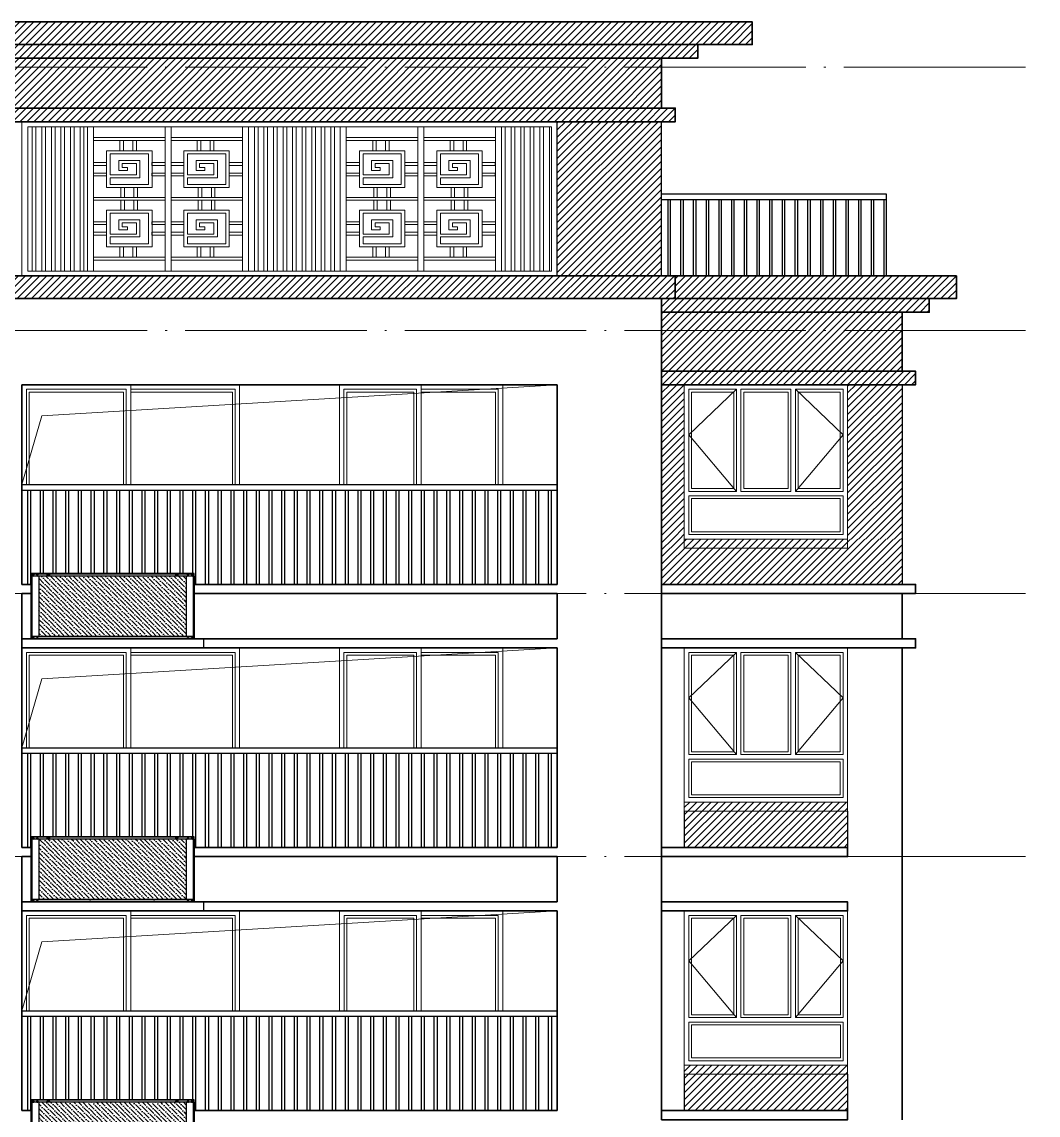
# Model space of a CAD drawing. Extents: x 27938 to 725830, y -209821 to 1628073.
# Drawn here: x 317317 to 328517, y 137999 to 150049 of the extents above; entities that cross this region are included whole.
import ezdxf
from ezdxf.xclip import XClip

# ---------------------------------------------------------------- set-up
doc = ezdxf.new("R2010")
doc.units = 0
doc.header["$LTSCALE"] = 1000
doc.header["$MEASUREMENT"] = 0
doc.header["$XCLIPFRAME"] = 0
doc.linetypes.add('DOTE', pattern=[2.42, 2, -0.2, 0.02, -0.2])
for name, color, linetype in [('3-剖面填充（细）', 250, 'Continuous'), ('Stair-栏杆', 142, 'Continuous'), ('修改标示', 212, 'Continuous')]:
    doc.layers.add(name, color=color, linetype=linetype)
for name, color, linetype, lineweight in [('DOTE', 19, 'DOTE', 9), ('WALL', 9, 'Continuous', 40), ('WINDOW', 144, 'Continuous', 15), ('立面-中轮廓线', 213, 'Continuous', 35), ('立面-普通轮廓', 7, 'Continuous', 18), ('立面-洞口示意', 152, 'Continuous', 13), ('立面-窗开启线', 250, 'Continuous', 13)]:
    doc.layers.add(name, color=color, linetype=linetype, lineweight=lineweight)
pattern_1 = [(45, (-143700.004, 99772.64), (-39.2886205, 39.2886205), [])]

# ---------------------------------------------------------------- blocks, each defined once
blk = doc.blocks.new('A$C4A972246')
at = {"layer": '立面-窗开启线', "color": 36, "ltscale": 0.5, "true_color": 0x88471b}
for p, q in [((0, 0), (5900, 0)), ((0, -1700), (0, 0)), ((65, -1647), (65, -58)), ((65, -58), (5835, -58)), ((155, -57), (115, -57)), ((115, -57), (115, -1647)), ((155, -1647), (155, -57)), ((261, -57), (221, -57)), ((221, -57), (221, -1647)), ((261, -1647), (261, -57)), ((366, -57), (326, -57)), ((326, -57), (326, -1647)), ((366, -1647), (366, -57)), ((471, -57), (431, -57)), ((431, -57), (431, -1647)), ((471, -1647), (471, -57)), ((577, -57), (537, -57)), ((537, -57), (537, -1647)), ((577, -1647), (577, -57)), ((682, -57), (642, -57)), ((642, -57), (642, -1647)), ((682, -1647), (682, -57)), ((722, -58), (722, -1647)), ((789, -1647), (789, -58)), ((1578, -58), (1578, -1647)), ((1644, -1647), (1644, -58)), ((2433, -58), (2433, -1647)), ((2499, -1647), (2499, -58)), ((2603, -57), (2563, -57)), ((2563, -57), (2563, -1647)), ((2603, -1647), (2603, -57)), ((2708, -57), (2668, -57)), ((2668, -57), (2668, -1647)), ((2708, -1647), (2708, -57)), ((2814, -57), (2774, -57)), ((2774, -57), (2774, -1647)), ((2814, -1647), (2814, -57)), ((2919, -57), (2879, -57)), ((2879, -57), (2879, -1647)), ((2919, -1647), (2919, -57)), ((3024, -57), (2984, -57)), ((2984, -57), (2984, -1647)), ((3024, -1647), (3024, -57)), ((3130, -57), (3090, -57)), ((3090, -57), (3090, -1647)), ((3130, -1647), (3130, -57)), ((3235, -57), (3195, -57)), ((3195, -57), (3195, -1647)), ((3235, -1647), (3235, -57)), ((3340, -57), (3300, -57)), ((3300, -57), (3300, -1647)), ((3340, -1647), (3340, -57)), ((3445, -57), (3405, -57)), ((3405, -57), (3405, -1647)), ((3445, -1647), (3445, -57)), ((3509, -58), (3509, -1647)), ((3575, -1647), (3575, -58)), ((4364, -58), (4364, -1647)), ((4431, -1647), (4431, -58)), ((5220, -58), (5220, -1647)), ((5286, -1647), (5286, -58)), ((5326, -1647), (5326, -58)), ((5391, -58), (5391, -1647)), ((5431, -1647), (5431, -58)), ((5497, -58), (5497, -1647)), ((5537, -1647), (5537, -58)), ((5602, -58), (5602, -1647)), ((5642, -1647), (5642, -58)), ((5707, -58), (5707, -1647)), ((5747, -1647), (5747, -58)), ((5813, -58), (5813, -1647)), ((5835, -58), (5835, -1647)), ((5900, -1700), (5900, 0)), ((1578, -174), (789, -174)), ((789, -206), (1578, -206)), ((1080, -322), (1080, -206)), ((1119, -206), (1119, -322)), ((1222, -322), (1222, -206)), ((1262, -206), (1262, -322)), ((2433, -174), (1644, -174)), ((1644, -206), (2433, -206)), ((1932, -322), (1932, -206)), ((1972, -206), (1972, -322)), ((2075, -322), (2075, -206)), ((2115, -206), (2115, -322)), ((4364, -174), (3575, -174)), ((3575, -206), (4364, -206)), ((3866, -322), (3866, -206)), ((3906, -206), (3906, -322)), ((4009, -322), (4009, -206)), ((4049, -206), (4049, -322)), ((5220, -174), (4431, -174)), ((4431, -206), (5220, -206)), ((4719, -322), (4719, -206)), ((4759, -206), (4759, -322)), ((4862, -322), (4862, -206)), ((4901, -206), (4901, -322)), ((1434, -322), (934, -322)), ((934, -322), (934, -725)), ((974, -586), (974, -354)), ((1394, -354), (974, -354)), ((1394, -693), (1394, -354)), ((1434, -725), (1434, -322)), ((2286, -322), (1786, -322)), ((1786, -322), (1786, -725)), ((1827, -586), (1827, -354)), ((2246, -354), (1827, -354)), ((2246, -693), (2246, -354)), ((2286, -725), (2286, -322)), ((4220, -322), (3720, -322)), ((3720, -322), (3720, -725)), ((3760, -586), (3760, -354)), ((4180, -354), (3760, -354)), ((4180, -693), (4180, -354)), ((4220, -725), (4220, -322)), ((5073, -322), (4573, -322)), ((4573, -322), (4573, -725)), ((4613, -586), (4613, -354)), ((5033, -354), (4613, -354)), ((5033, -693), (5033, -354)), ((5073, -725), (5073, -322)), ((934, -450), (789, -450)), ((789, -482), (934, -482)), ((1301, -429), (1067, -429)), ((1067, -538), (1067, -429)), ((1262, -461), (1105, -461)), ((1105, -506), (1105, -461)), ((1262, -586), (1262, -461)), ((1301, -618), (1301, -429)), ((1433, -482), (1433, -450)), ((1433, -450), (1578, -450)), ((1578, -482), (1433, -482)), ((1786, -450), (1644, -450)), ((1644, -482), (1786, -482)), ((2154, -429), (1919, -429)), ((1919, -538), (1919, -429)), ((2115, -461), (1958, -461)), ((1958, -506), (1958, -461)), ((2115, -586), (2115, -461)), ((2154, -618), (2154, -429)), ((2286, -482), (2286, -450)), ((2286, -450), (2431, -450)), ((2431, -482), (2286, -482)), ((2431, -450), (2431, -482)), ((3720, -450), (3575, -450)), ((3575, -482), (3720, -482)), ((4088, -429), (3853, -429)), ((3853, -538), (3853, -429)), ((4049, -461), (3892, -461)), ((3892, -506), (3892, -461)), ((4049, -586), (4049, -461)), ((4088, -618), (4088, -429)), ((4220, -482), (4220, -450)), ((4220, -450), (4364, -450)), ((4364, -482), (4220, -482)), ((4573, -450), (4431, -450)), ((4431, -482), (4573, -482)), ((4940, -429), (4706, -429)), ((4706, -538), (4706, -429)), ((4901, -461), (4745, -461)), ((4745, -506), (4745, -461)), ((4901, -586), (4901, -461)), ((4940, -618), (4940, -429)), ((5072, -482), (5072, -450)), ((5072, -450), (5217, -450)), ((5217, -482), (5072, -482)), ((5217, -450), (5217, -482)), ((934, -566), (789, -566)), ((789, -598), (934, -598)), ((1262, -586), (974, -586)), ((1163, -538), (1067, -538)), ((1163, -506), (1105, -506)), ((1163, -538), (1163, -506)), ((1433, -598), (1433, -566)), ((1433, -566), (1578, -566)), ((1578, -598), (1433, -598)), ((1786, -566), (1644, -566)), ((1644, -598), (1786, -598)), ((2115, -586), (1827, -586)), ((2015, -538), (1919, -538)), ((2015, -506), (1958, -506)), ((2015, -538), (2015, -506)), ((2286, -598), (2286, -566)), ((2286, -566), (2431, -566)), ((2431, -598), (2286, -598)), ((2431, -566), (2431, -598)), ((3720, -566), (3575, -566)), ((3575, -598), (3720, -598)), ((4049, -586), (3760, -586)), ((3949, -538), (3853, -538)), ((3949, -506), (3892, -506)), ((3949, -538), (3949, -506)), ((4220, -598), (4220, -566)), ((4220, -566), (4364, -566)), ((4364, -598), (4220, -598)), ((4573, -566), (4431, -566)), ((4431, -598), (4573, -598)), ((4901, -586), (4613, -586)), ((4802, -538), (4706, -538)), ((4802, -506), (4745, -506)), ((4802, -538), (4802, -506)), ((5072, -598), (5072, -566)), ((5072, -566), (5217, -566)), ((5217, -598), (5072, -598)), ((5217, -566), (5217, -598)), ((1301, -618), (974, -618)), ((974, -693), (974, -618)), ((1394, -693), (974, -693)), ((2154, -618), (1827, -618)), ((1827, -693), (1827, -618)), ((2246, -693), (1827, -693)), ((4088, -618), (3760, -618)), ((3760, -693), (3760, -618)), ((4180, -693), (3760, -693)), ((4940, -618), (4613, -618)), ((4613, -693), (4613, -618)), ((5033, -693), (4613, -693)), ((1578, -834), (789, -834)), ((934, -725), (1434, -725)), ((1090, -725), (1090, -834)), ((1130, -834), (1130, -725)), ((1235, -725), (1235, -834)), ((1274, -834), (1274, -725)), ((2433, -834), (1644, -834)), ((1786, -725), (2286, -725)), ((1943, -725), (1943, -834)), ((1982, -834), (1982, -725)), ((2088, -725), (2088, -834)), ((2127, -834), (2127, -725)), ((4364, -834), (3575, -834)), ((3720, -725), (4220, -725)), ((3877, -725), (3877, -834)), ((3916, -834), (3916, -725)), ((4022, -725), (4022, -834)), ((4061, -834), (4061, -725)), ((5220, -834), (4431, -834)), ((4573, -725), (5073, -725)), ((4730, -725), (4730, -834)), ((4769, -834), (4769, -725)), ((4874, -725), (4874, -834)), ((4914, -834), (4914, -725)), ((789, -866), (1578, -866)), ((1090, -975), (1090, -866)), ((1130, -866), (1130, -975)), ((1235, -975), (1235, -866)), ((1274, -866), (1274, -975)), ((1644, -866), (2433, -866)), ((1943, -975), (1943, -866)), ((1982, -866), (1982, -975)), ((2088, -975), (2088, -866)), ((2127, -866), (2127, -975)), ((3575, -866), (4364, -866)), ((3877, -975), (3877, -866)), ((3916, -866), (3916, -975)), ((4022, -975), (4022, -866)), ((4061, -866), (4061, -975)), ((4431, -866), (5220, -866)), ((4730, -975), (4730, -866)), ((4769, -866), (4769, -975)), ((4874, -975), (4874, -866)), ((4914, -866), (4914, -975)), ((1434, -975), (934, -975)), ((934, -975), (934, -1378)), ((974, -1239), (974, -1007)), ((1394, -1007), (974, -1007)), ((1301, -1082), (1067, -1082)), ((1067, -1191), (1067, -1082)), ((1301, -1271), (1301, -1082)), ((1394, -1346), (1394, -1007)), ((1434, -1378), (1434, -975)), ((2286, -975), (1786, -975)), ((1786, -975), (1786, -1378)), ((1827, -1239), (1827, -1007)), ((2246, -1007), (1827, -1007)), ((2154, -1082), (1919, -1082)), ((1919, -1191), (1919, -1082)), ((2154, -1271), (2154, -1082)), ((2246, -1346), (2246, -1007)), ((2286, -1378), (2286, -975)), ((4220, -975), (3720, -975)), ((3720, -975), (3720, -1378)), ((3760, -1239), (3760, -1007)), ((4180, -1007), (3760, -1007)), ((4088, -1082), (3853, -1082)), ((3853, -1191), (3853, -1082)), ((4088, -1271), (4088, -1082)), ((4180, -1346), (4180, -1007)), ((4220, -1378), (4220, -975)), ((5073, -975), (4573, -975)), ((4573, -975), (4573, -1378)), ((4613, -1239), (4613, -1007)), ((5033, -1007), (4613, -1007)), ((4940, -1082), (4706, -1082)), ((4706, -1191), (4706, -1082)), ((4940, -1271), (4940, -1082)), ((5033, -1346), (5033, -1007)), ((5073, -1378), (5073, -975)), ((934, -1103), (789, -1103)), ((789, -1135), (934, -1135)), ((1163, -1191), (1067, -1191)), ((1262, -1114), (1105, -1114)), ((1105, -1159), (1105, -1114)), ((1163, -1159), (1105, -1159)), ((1163, -1191), (1163, -1159)), ((1262, -1239), (1262, -1114)), ((1433, -1135), (1433, -1103)), ((1433, -1103), (1578, -1103)), ((1578, -1135), (1433, -1135)), ((1786, -1103), (1644, -1103)), ((1644, -1135), (1786, -1135)), ((2015, -1191), (1919, -1191)), ((2115, -1114), (1958, -1114)), ((1958, -1159), (1958, -1114)), ((2015, -1159), (1958, -1159)), ((2015, -1191), (2015, -1159)), ((2115, -1239), (2115, -1114)), ((2286, -1135), (2286, -1103)), ((2286, -1103), (2431, -1103)), ((2431, -1135), (2286, -1135)), ((3720, -1103), (3575, -1103)), ((3575, -1135), (3720, -1135)), ((3949, -1191), (3853, -1191)), ((4049, -1114), (3892, -1114)), ((3892, -1159), (3892, -1114)), ((3949, -1159), (3892, -1159)), ((3949, -1191), (3949, -1159)), ((4049, -1239), (4049, -1114)), ((4220, -1135), (4220, -1103)), ((4220, -1103), (4364, -1103)), ((4364, -1135), (4220, -1135)), ((4573, -1103), (4431, -1103)), ((4431, -1135), (4573, -1135)), ((4802, -1191), (4706, -1191)), ((4901, -1114), (4745, -1114)), ((4745, -1159), (4745, -1114)), ((4802, -1159), (4745, -1159)), ((4802, -1191), (4802, -1159)), ((4901, -1239), (4901, -1114)), ((5072, -1135), (5072, -1103)), ((5072, -1103), (5217, -1103)), ((5217, -1135), (5072, -1135)), ((934, -1219), (789, -1219)), ((789, -1251), (934, -1251)), ((1262, -1239), (974, -1239)), ((1301, -1271), (974, -1271)), ((974, -1346), (974, -1271)), ((1433, -1251), (1433, -1219)), ((1433, -1219), (1578, -1219)), ((1578, -1251), (1433, -1251)), ((1786, -1219), (1644, -1219)), ((1644, -1251), (1786, -1251)), ((2115, -1239), (1827, -1239)), ((2154, -1271), (1827, -1271)), ((1827, -1346), (1827, -1271)), ((2286, -1251), (2286, -1219)), ((2286, -1219), (2431, -1219)), ((2431, -1251), (2286, -1251)), ((3720, -1219), (3575, -1219)), ((3575, -1251), (3720, -1251)), ((4049, -1239), (3760, -1239)), ((4088, -1271), (3760, -1271)), ((3760, -1346), (3760, -1271)), ((4220, -1251), (4220, -1219)), ((4220, -1219), (4364, -1219)), ((4364, -1251), (4220, -1251)), ((4573, -1219), (4431, -1219)), ((4431, -1251), (4573, -1251)), ((4901, -1239), (4613, -1239)), ((4940, -1271), (4613, -1271)), ((4613, -1346), (4613, -1271)), ((5072, -1251), (5072, -1219)), ((5072, -1219), (5217, -1219)), ((5217, -1251), (5072, -1251)), ((934, -1378), (1434, -1378)), ((1394, -1346), (974, -1346)), ((1080, -1378), (1080, -1494)), ((1119, -1494), (1119, -1378)), ((1222, -1378), (1222, -1494)), ((1262, -1494), (1262, -1378)), ((1786, -1378), (2286, -1378)), ((2246, -1346), (1827, -1346)), ((1932, -1378), (1932, -1494)), ((1972, -1494), (1972, -1378)), ((2075, -1378), (2075, -1494)), ((2115, -1494), (2115, -1378)), ((3720, -1378), (4220, -1378)), ((4180, -1346), (3760, -1346)), ((3866, -1378), (3866, -1494)), ((3906, -1494), (3906, -1378)), ((4009, -1378), (4009, -1494)), ((4049, -1494), (4049, -1378)), ((4573, -1378), (5073, -1378)), ((5033, -1346), (4613, -1346)), ((4719, -1378), (4719, -1494)), ((4759, -1494), (4759, -1378)), ((4862, -1378), (4862, -1494)), ((4901, -1494), (4901, -1378)), ((789, -1494), (1578, -1494)), ((1578, -1526), (789, -1526)), ((1644, -1494), (2433, -1494)), ((2433, -1526), (1644, -1526)), ((3575, -1494), (4364, -1494)), ((4364, -1526), (3575, -1526)), ((4431, -1494), (5220, -1494)), ((5220, -1526), (4431, -1526)), ((5835, -1647), (65, -1647)), ((0, -1700), (5900, -1700))]:
    blk.add_line(p, q, dxfattribs=at)
blk = doc.blocks.new('A$C1F2B12D9')
at = {"layer": '立面-窗开启线', "color": 36, "ltscale": 0.5, "true_color": 0x88471b}
for p, q in [((0, -1700), (0, 0)), ((0, 0), (1300, 0)), ((1300, 0), (1300, -1700)), ((1255, -53), (45, -53)), ((45, -1647), (45, -53)), ((628, -53), (628, -1647)), ((679, -1647), (679, -53)), ((1255, -53), (1255, -1647)), ((628, -164), (45, -164)), ((45, -196), (628, -196)), ((267, -313), (267, -196)), ((297, -196), (297, -313)), ((376, -313), (376, -196)), ((406, -196), (406, -313)), ((1255, -164), (679, -164)), ((679, -196), (1255, -196)), ((875, -313), (875, -196)), ((905, -196), (905, -313)), ((984, -313), (984, -196)), ((1014, -196), (1014, -313)), ((537, -313), (156, -313)), ((156, -313), (156, -717)), ((186, -577), (186, -345)), ((506, -345), (186, -345)), ((506, -684), (506, -345)), ((537, -717), (537, -313)), ((1145, -313), (764, -313)), ((764, -313), (764, -717)), ((795, -577), (795, -345)), ((1114, -345), (795, -345)), ((1114, -684), (1114, -345)), ((1145, -717), (1145, -313)), ((156, -441), (45, -441)), ((45, -473), (156, -473)), ((435, -420), (257, -420)), ((257, -529), (257, -420)), ((406, -452), (287, -452)), ((287, -497), (287, -452)), ((406, -577), (406, -452)), ((435, -610), (435, -420)), ((536, -473), (536, -441)), ((536, -441), (628, -441)), ((628, -473), (536, -473)), ((764, -441), (679, -441)), ((679, -473), (764, -473)), ((1044, -420), (865, -420)), ((865, -529), (865, -420)), ((1014, -452), (895, -452)), ((895, -497), (895, -452)), ((1014, -577), (1014, -452)), ((1044, -610), (1044, -420)), ((1144, -473), (1144, -441)), ((1144, -441), (1255, -441)), ((1255, -473), (1144, -473)), ((156, -558), (45, -558)), ((45, -589), (156, -589)), ((406, -577), (186, -577)), ((330, -529), (257, -529)), ((330, -497), (287, -497)), ((330, -529), (330, -497)), ((536, -589), (536, -558)), ((536, -558), (628, -558)), ((628, -589), (536, -589)), ((764, -558), (679, -558)), ((679, -589), (764, -589)), ((1014, -577), (795, -577)), ((938, -529), (865, -529)), ((938, -497), (895, -497)), ((938, -529), (938, -497)), ((1144, -589), (1144, -558)), ((1144, -558), (1255, -558)), ((1255, -589), (1144, -589)), ((156, -717), (537, -717)), ((435, -610), (186, -610)), ((186, -684), (186, -610)), ((506, -684), (186, -684)), ((275, -717), (275, -834)), ((305, -834), (305, -717)), ((385, -717), (385, -834)), ((415, -834), (415, -717)), ((764, -717), (1145, -717)), ((1044, -610), (795, -610)), ((795, -684), (795, -610)), ((1114, -684), (795, -684)), ((883, -717), (883, -834)), ((913, -834), (913, -717)), ((994, -717), (994, -834)), ((1024, -834), (1024, -717)), ((628, -834), (45, -834)), ((1255, -834), (679, -834)), ((45, -866), (628, -866)), ((267, -983), (267, -866)), ((297, -866), (297, -983)), ((376, -983), (376, -866)), ((406, -866), (406, -983)), ((679, -866), (1255, -866)), ((875, -983), (875, -866)), ((905, -866), (905, -983)), ((984, -983), (984, -866)), ((1014, -866), (1014, -983)), ((537, -983), (156, -983)), ((156, -983), (156, -1386)), ((186, -1247), (186, -1015)), ((506, -1015), (186, -1015)), ((506, -1354), (506, -1015)), ((537, -1386), (537, -983)), ((1145, -983), (764, -983)), ((764, -983), (764, -1386)), ((795, -1247), (795, -1015)), ((1114, -1015), (795, -1015)), ((1114, -1354), (1114, -1015)), ((1145, -1386), (1145, -983)), ((156, -1111), (45, -1111)), ((45, -1143), (156, -1143)), ((435, -1090), (257, -1090)), ((257, -1199), (257, -1090)), ((330, -1199), (257, -1199)), ((406, -1122), (287, -1122)), ((287, -1167), (287, -1122)), ((330, -1167), (287, -1167)), ((330, -1199), (330, -1167)), ((406, -1247), (406, -1122)), ((435, -1279), (435, -1090)), ((536, -1143), (536, -1111)), ((536, -1111), (628, -1111)), ((628, -1143), (536, -1143)), ((764, -1111), (679, -1111)), ((679, -1143), (764, -1143)), ((1044, -1090), (865, -1090)), ((865, -1199), (865, -1090)), ((938, -1199), (865, -1199)), ((1014, -1122), (895, -1122)), ((895, -1167), (895, -1122)), ((938, -1167), (895, -1167)), ((938, -1199), (938, -1167)), ((1014, -1247), (1014, -1122)), ((1044, -1279), (1044, -1090)), ((1144, -1143), (1144, -1111)), ((1144, -1111), (1255, -1111)), ((1255, -1143), (1144, -1143)), ((156, -1227), (45, -1227)), ((45, -1259), (156, -1259)), ((406, -1247), (186, -1247)), ((435, -1279), (186, -1279)), ((186, -1354), (186, -1279)), ((536, -1259), (536, -1227)), ((536, -1227), (628, -1227)), ((628, -1259), (536, -1259)), ((764, -1227), (679, -1227)), ((679, -1259), (764, -1259)), ((1014, -1247), (795, -1247)), ((1044, -1279), (795, -1279)), ((795, -1354), (795, -1279)), ((1144, -1259), (1144, -1227)), ((1144, -1227), (1255, -1227)), ((1255, -1259), (1144, -1259)), ((156, -1386), (537, -1386)), ((506, -1354), (186, -1354)), ((275, -1386), (275, -1503)), ((305, -1503), (305, -1386)), ((385, -1386), (385, -1503)), ((415, -1503), (415, -1386)), ((764, -1386), (1145, -1386)), ((1114, -1354), (795, -1354)), ((883, -1386), (883, -1503)), ((913, -1503), (913, -1386)), ((994, -1386), (994, -1503)), ((1024, -1503), (1024, -1386)), ((628, -1503), (45, -1503)), ((45, -1535), (628, -1535)), ((1255, -1503), (679, -1503)), ((679, -1535), (1255, -1535)), ((45, -1647), (1255, -1647)), ((0, -1700), (1300, -1700))]:
    blk.add_line(p, q, dxfattribs=at)
blk = doc.blocks.new('A$C3E3A3E83')
at = {"layer": '立面-窗开启线', "color": 36, "ltscale": 0.5, "true_color": 0x88471b}
for p, q in [((0, -1700), (0, 0)), ((0, 0), (1600, 0)), ((1600, -1700), (1600, 0)), ((45, -1647), (45, -53)), ((45, -53), (1555, -53)), ((138, -1647), (138, -53)), ((188, -1647), (188, -53)), ((771, -53), (771, -1647)), ((822, -1647), (822, -53)), ((1412, -1647), (1412, -53)), ((1462, -1647), (1462, -53)), ((1555, -53), (1555, -1647)), ((771, -164), (188, -164)), ((188, -196), (771, -196)), ((410, -313), (410, -196)), ((440, -196), (440, -313)), ((519, -313), (519, -196)), ((549, -196), (549, -313)), ((1412, -164), (822, -164)), ((822, -196), (1412, -196)), ((1018, -313), (1018, -196)), ((1048, -196), (1048, -313)), ((1127, -313), (1127, -196)), ((1157, -196), (1157, -313)), ((680, -313), (299, -313)), ((299, -313), (299, -717)), ((329, -577), (329, -345)), ((649, -345), (329, -345)), ((649, -684), (649, -345)), ((680, -717), (680, -313)), ((1288, -313), (907, -313)), ((907, -313), (907, -717)), ((938, -577), (938, -345)), ((1257, -345), (938, -345)), ((1257, -684), (1257, -345)), ((1288, -717), (1288, -313)), ((299, -441), (188, -441)), ((188, -473), (299, -473)), ((578, -420), (400, -420)), ((400, -529), (400, -420)), ((549, -452), (430, -452)), ((430, -497), (430, -452)), ((549, -577), (549, -452)), ((578, -610), (578, -420)), ((679, -473), (679, -441)), ((679, -441), (771, -441)), ((771, -473), (679, -473)), ((907, -441), (822, -441)), ((822, -473), (907, -473)), ((1187, -420), (1008, -420)), ((1008, -529), (1008, -420)), ((1157, -452), (1038, -452)), ((1038, -497), (1038, -452)), ((1157, -577), (1157, -452)), ((1187, -610), (1187, -420)), ((1287, -473), (1287, -441)), ((1287, -441), (1412, -441)), ((1412, -473), (1287, -473)), ((1412, -441), (1412, -473)), ((299, -558), (188, -558)), ((188, -589), (299, -589)), ((549, -577), (329, -577)), ((473, -529), (400, -529)), ((473, -497), (430, -497)), ((473, -529), (473, -497)), ((679, -589), (679, -558)), ((679, -558), (771, -558)), ((771, -589), (679, -589)), ((907, -558), (822, -558)), ((822, -589), (907, -589)), ((1157, -577), (938, -577)), ((1081, -529), (1008, -529)), ((1081, -497), (1038, -497)), ((1081, -529), (1081, -497)), ((1287, -589), (1287, -558)), ((1287, -558), (1412, -558)), ((1412, -589), (1287, -589)), ((1412, -558), (1412, -589)), ((299, -717), (680, -717)), ((578, -610), (329, -610)), ((329, -684), (329, -610)), ((649, -684), (329, -684)), ((418, -717), (418, -834)), ((448, -834), (448, -717)), ((528, -717), (528, -834)), ((558, -834), (558, -717)), ((907, -717), (1288, -717)), ((1187, -610), (938, -610)), ((938, -684), (938, -610)), ((1257, -684), (938, -684)), ((1026, -717), (1026, -834)), ((1056, -834), (1056, -717)), ((1137, -717), (1137, -834)), ((1167, -834), (1167, -717)), ((771, -834), (188, -834)), ((1412, -834), (822, -834)), ((1412, -866), (1412, -834)), ((188, -866), (771, -866)), ((410, -983), (410, -866)), ((440, -866), (440, -983)), ((519, -983), (519, -866)), ((549, -866), (549, -983)), ((822, -866), (1412, -866)), ((1018, -983), (1018, -866)), ((1048, -866), (1048, -983)), ((1127, -983), (1127, -866)), ((1157, -866), (1157, -983)), ((680, -983), (299, -983)), ((299, -983), (299, -1386)), ((329, -1247), (329, -1015)), ((649, -1015), (329, -1015)), ((649, -1354), (649, -1015)), ((680, -1386), (680, -983)), ((1288, -983), (907, -983)), ((907, -983), (907, -1386)), ((938, -1247), (938, -1015)), ((1257, -1015), (938, -1015)), ((1257, -1354), (1257, -1015)), ((1288, -1386), (1288, -983)), ((299, -1111), (188, -1111)), ((188, -1143), (299, -1143)), ((578, -1090), (400, -1090)), ((400, -1199), (400, -1090)), ((473, -1199), (400, -1199)), ((549, -1122), (430, -1122)), ((430, -1167), (430, -1122)), ((473, -1167), (430, -1167)), ((473, -1199), (473, -1167)), ((549, -1247), (549, -1122)), ((578, -1279), (578, -1090)), ((679, -1143), (679, -1111)), ((679, -1111), (771, -1111)), ((771, -1143), (679, -1143)), ((907, -1111), (822, -1111)), ((822, -1143), (907, -1143)), ((1187, -1090), (1008, -1090)), ((1008, -1199), (1008, -1090)), ((1081, -1199), (1008, -1199)), ((1157, -1122), (1038, -1122)), ((1038, -1167), (1038, -1122)), ((1081, -1167), (1038, -1167)), ((1081, -1199), (1081, -1167)), ((1157, -1247), (1157, -1122)), ((1187, -1279), (1187, -1090)), ((1287, -1143), (1287, -1111)), ((1287, -1111), (1412, -1111)), ((1412, -1143), (1287, -1143)), ((1412, -1111), (1412, -1143)), ((299, -1227), (188, -1227)), ((188, -1259), (299, -1259)), ((549, -1247), (329, -1247)), ((578, -1279), (329, -1279)), ((329, -1354), (329, -1279)), ((679, -1259), (679, -1227)), ((679, -1227), (771, -1227)), ((771, -1259), (679, -1259)), ((907, -1227), (822, -1227)), ((822, -1259), (907, -1259)), ((1157, -1247), (938, -1247)), ((1187, -1279), (938, -1279)), ((938, -1354), (938, -1279)), ((1287, -1259), (1287, -1227)), ((1287, -1227), (1412, -1227)), ((1412, -1259), (1287, -1259)), ((1412, -1227), (1412, -1259)), ((299, -1386), (680, -1386)), ((649, -1354), (329, -1354)), ((418, -1386), (418, -1503)), ((448, -1503), (448, -1386)), ((528, -1386), (528, -1503)), ((558, -1503), (558, -1386)), ((907, -1386), (1288, -1386)), ((1257, -1354), (938, -1354)), ((1026, -1386), (1026, -1503)), ((1056, -1503), (1056, -1386)), ((1137, -1386), (1137, -1503)), ((1167, -1503), (1167, -1386)), ((771, -1503), (188, -1503)), ((188, -1535), (771, -1535)), ((1412, -1503), (822, -1503)), ((822, -1535), (1412, -1535)), ((1555, -1647), (45, -1647)), ((0, -1700), (1600, -1700))]:
    blk.add_line(p, q, dxfattribs=at)
blk = doc.blocks.new('GDGDGRDGR')
for name, p in [('A$C4A972246', (126150, 52076)), ('A$C1F2B12D9', (132350, 52076)), ('A$C3E3A3E83', (133950, 52076)), ('A$C3E3A3E83', (136750, 52076)), ('A$C1F2B12D9', (138650, 52076)), ('A$C4A972246', (140250, 52076))]:
    blk.add_blockref(name, p)
blk = doc.blocks.new('HFHFHFDVD')
at = {"layer": '3-剖面填充（细）'}
h = blk.add_hatch(dxfattribs=at)
h.set_pattern_fill('ANSI31', color=256, scale=35)
h.set_pattern_definition([(45, (-262060.75, -2900), (-39.2886205, 39.2886205), [])])
h.paths.add_polyline_path([(212856, 41176), (211056, 41176), (211056, 41676), (212856, 41676)])
for p, q in [((211056, 41576), (211056, 41176)), ((212856, 41576), (212856, 41176))]:
    blk.add_line(p, q, dxfattribs=at)
blk = doc.blocks.new('A$C2CF43C8D')
at = {"layer": 'WINDOW'}
blk.add_line((900, 2300), (900, 0), dxfattribs=at)
for points in [[(50, 2250), (850, 2250), (850, 50), (50, 50)], [(1750, 2250), (900, 2250), (900, 50), (1750, 50)]]:
    blk.add_lwpolyline(points, close=True, dxfattribs=at)
at = {"layer": 'WINDOW', "color": 250}
blk.add_lwpolyline([(80, 2220), (820, 2220), (820, 80), (80, 80)], close=True, dxfattribs=at)
blk.add_lwpolyline([(900, 80), (1720, 80), (1720, 2220), (900, 2220)], dxfattribs=at)
at = {"layer": '立面-普通轮廓'}
blk.add_lwpolyline([(0, 2300), (1800, 2300), (1800, 0), (0, 0)], close=True, dxfattribs=at)
blk = doc.blocks.new('A$C2B255B80')
at = {"layer": 'WINDOW'}
blk.add_line((1200, 2300), (1200, 0), dxfattribs=at)
for points in [[(50, 2250), (1150, 2250), (1150, 50), (50, 50)], [(2350, 2250), (1200, 2250), (1200, 50), (2350, 50)]]:
    blk.add_lwpolyline(points, close=True, dxfattribs=at)
at = {"layer": 'WINDOW', "color": 250}
blk.add_lwpolyline([(80, 2220), (1120, 2220), (1120, 80), (80, 80)], close=True, dxfattribs=at)
blk.add_lwpolyline([(1200, 80), (2320, 80), (2320, 2220), (1200, 2220)], dxfattribs=at)
at = {"layer": '立面-普通轮廓'}
blk.add_lwpolyline([(0, 2300), (2400, 2300), (2400, 0), (0, 0)], close=True, dxfattribs=at)
blk = doc.blocks.new('A$C6BC36758')
at = {"layer": 'WINDOW'}
for points in [[(-1750, 1650), (-1225, 1650), (-1225, 525), (-1750, 525)], [(-1175, 1650), (-625, 1650), (-625, 525), (-1175, 525)], [(-50, 1650), (-575, 1650), (-575, 525), (-50, 525)], [(-1750, 475), (-50, 475), (-50, 50), (-1750, 50)]]:
    blk.add_lwpolyline(points, close=True, dxfattribs=at)
at = {"layer": 'WINDOW', "color": 250}
for points in [[(-1720, 1620), (-1255, 1620), (-1255, 555), (-1720, 555)], [(-1145, 1620), (-655, 1620), (-655, 555), (-1145, 555)], [(-80, 1620), (-545, 1620), (-545, 555), (-80, 555)], [(-1720, 445), (-80, 445), (-80, 80), (-1720, 80)]]:
    blk.add_lwpolyline(points, close=True, dxfattribs=at)
at = {"layer": '立面-普通轮廓'}
blk.add_lwpolyline([(-1800, 1700), (0, 1700), (0, 0), (-1800, 0)], close=True, dxfattribs=at)
at = {"layer": '立面-窗开启线', "color": 251, "ltscale": 0.5, "true_color": 0x636466}
for points in [[(-1225, 1650), (-1750, 1150), (-1225, 525)], [(-575, 1650), (-50, 1150), (-575, 525)]]:
    blk.add_lwpolyline(points, dxfattribs=at)
blk = doc.blocks.new('HGHFSFFESDDRG')
at = {"layer": 'Stair-栏杆'}
for p, q in [((203756, 42276), (209656, 42276)), ((203756, 42216), (209656, 42216))]:
    blk.add_line(p, q, dxfattribs=at)
for points in [[(203821, 41176), (203821, 42216)], [(203851, 42216), (203851, 41176)], [(203961, 41176), (203961, 42216)], [(203991, 42216), (203991, 41176)], [(204101, 41176), (204101, 42216)], [(204131, 42216), (204131, 41176)], [(204241, 41176), (204241, 42216)], [(204271, 42216), (204271, 41176)], [(204381, 41176), (204381, 42216)], [(204411, 42216), (204411, 41176)], [(204521, 41176), (204521, 42216)], [(204551, 42216), (204551, 41176)], [(204661, 41176), (204661, 42216)], [(204691, 42216), (204691, 41176)], [(204801, 41176), (204801, 42216)], [(204831, 42216), (204831, 41176)], [(204941, 41176), (204941, 42216)], [(204971, 42216), (204971, 41176)], [(205081, 41176), (205081, 42216)], [(205111, 42216), (205111, 41176)], [(205221, 41176), (205221, 42216)], [(205251, 42216), (205251, 41176)], [(205361, 41176), (205361, 42216)], [(205391, 42216), (205391, 41176)], [(205501, 41176), (205501, 42216)], [(205531, 42216), (205531, 41176)], [(205641, 41176), (205641, 42216)], [(205671, 42216), (205671, 41176)], [(205781, 41176), (205781, 42216)], [(205811, 42216), (205811, 41176)], [(205921, 41176), (205921, 42216)], [(205951, 42216), (205951, 41176)], [(206061, 41176), (206061, 42216)], [(206091, 42216), (206091, 41176)], [(206201, 41176), (206201, 42216)], [(206231, 42216), (206231, 41176)], [(206341, 41176), (206341, 42216)], [(206371, 42216), (206371, 41176)], [(206481, 41176), (206481, 42216)], [(206511, 42216), (206511, 41176)], [(206621, 41176), (206621, 42216)], [(206651, 42216), (206651, 41176)], [(206761, 41176), (206761, 42216)], [(206791, 42216), (206791, 41176)], [(206901, 41176), (206901, 42216)], [(206931, 42216), (206931, 41176)], [(207041, 41176), (207041, 42216)], [(207071, 42216), (207071, 41176)], [(207181, 41176), (207181, 42216)], [(207211, 42216), (207211, 41176)], [(207321, 41176), (207321, 42216)], [(207351, 42216), (207351, 41176)], [(207461, 41176), (207461, 42216)], [(207491, 42216), (207491, 41176)], [(207601, 41176), (207601, 42216)], [(207631, 42216), (207631, 41176)], [(207741, 41176), (207741, 42216)], [(207771, 42216), (207771, 41176)], [(207881, 41176), (207881, 42216)], [(207911, 42216), (207911, 41176)], [(208021, 41176), (208021, 42216)], [(208051, 42216), (208051, 41176)], [(208161, 41176), (208161, 42216)], [(208191, 42216), (208191, 41176)], [(208301, 41176), (208301, 42216)], [(208331, 42216), (208331, 41176)], [(208441, 41176), (208441, 42216)], [(208471, 42216), (208471, 41176)], [(208581, 41176), (208581, 42216)], [(208611, 42216), (208611, 41176)], [(208721, 41176), (208721, 42216)], [(208751, 42216), (208751, 41176)], [(208861, 41176), (208861, 42216)], [(208891, 42216), (208891, 41176)], [(209001, 41176), (209001, 42216)], [(209031, 42216), (209031, 41176)], [(209141, 41176), (209141, 42216)], [(209171, 42216), (209171, 41176)], [(209281, 41176), (209281, 42216)], [(209311, 42216), (209311, 41176)], [(209421, 41176), (209421, 42216)], [(209451, 42216), (209451, 41176)], [(209561, 41176), (209561, 42216)], [(209591, 42216), (209591, 41176)]]:
    blk.add_lwpolyline(points, dxfattribs=at)
at = {"layer": '立面-中轮廓线'}
for p, q in [((203756, 43976), (203756, 41176)), ((209656, 43976), (209656, 43476)), ((210806, 43976), (210806, 41076)), ((213456, 43976), (213456, 41076)), ((209656, 43376), (209656, 41176))]:
    blk.add_line(p, q, dxfattribs=at)
for points in [[(209656, 43476), (203756, 43476)], [(210806, 43376), (212856, 43376), (212856, 43476), (210806, 43476)], [(203756, 43376), (209656, 43376)], [(209656, 41176), (203756, 41176)], [(210806, 41076), (212856, 41076), (212856, 41176), (210806, 41176)]]:
    blk.add_lwpolyline(points, dxfattribs=at)
at = {"layer": '立面-普通轮廓'}
for points in [[(212856, 41676), (211056, 41676), (211056, 41576), (212856, 41576)], [(212856, 41676), (212856, 41576)]]:
    blk.add_lwpolyline(points, dxfattribs=at)
at = {"layer": '立面-洞口示意'}
blk.add_lwpolyline([(203756, 42276), (203975, 43035), (209656, 43376)], dxfattribs=at)
ref = blk.add_blockref('A$C2B255B80', (203756, 41076), dxfattribs=dict(rotation=359.9999999999154))
XClip(ref).set_block_clipping_path([(0, 1199.9999183437), (2400.0002853817, 2299.9999999927)])
ref = blk.add_blockref('A$C2CF43C8D', (207256, 41076))
XClip(ref).set_block_clipping_path([(0, 1199.9999183439), (1800.0002853817, 2300.0000000003)])
blk.add_blockref('A$C6BC36758', (212856, 41676))
blk = doc.blocks.new('A$C0FC9229A')
at = {"color": 164}
blk.add_wipeout([(1080, 1056), (1079, 1057), (-923, 1057), (-923, 1056), (-923, 1027), (-922, 1027), (-922, 287), (-923, 287), (-923, 257), (-923, 257), (1079, 257), (1080, 257), (1080, 287), (1078, 287), (1078, 1027), (1080, 1027)], dxfattribs=at).translate(0, 0, 0).dxf.layer = 'WALL'
h = blk.add_hatch()
h.set_pattern_fill('ANSI36', color=164, scale=25, style=0)
h.set_pattern_definition([(45, (0, 0), (21.0475, 77.1741), [99.2188, -19.8438, 0, -19.8438])])
h.paths.add_polyline_path([(983, 287), (983, 1027), (-826, 1027), (-826, 287)])
for p, q in [((-923, 1057), (1079, 1057)), ((-923, 1057), (1079, 1057)), ((-923, 1027), (-923, 1057)), ((-923, 1027), (-923, 1056)), ((-923, 1056), (-923, 1056)), ((-923, 1052), (1080, 1052)), ((-923, 1052), (1079, 1052)), ((-923, 1027), (1080, 1027)), ((-922, 1027), (-922, 287)), ((-922, 287), (-922, 1027)), ((-921, 287), (-921, 1027)), ((-912, 1057), (-912, 1027)), ((-912, 1027), (-912, 287)), ((-912, 1027), (-912, 287)), ((-897, 1040), (-899, 1038)), ((-899, 1038), (-899, 1036)), ((-899, 1036), (-897, 1034)), ((-897, 1030), (-897, 1044)), ((-894, 1038), (-897, 1040)), ((-897, 1034), (-894, 1036)), ((-894, 1036), (-894, 1038)), ((-847, 1040), (-849, 1038)), ((-849, 1038), (-849, 1036)), ((-849, 1036), (-847, 1034)), ((-847, 1030), (-847, 1044)), ((-844, 1038), (-847, 1040)), ((-847, 1034), (-844, 1036)), ((-844, 1036), (-844, 1038)), ((-826, 1027), (-826, 287)), ((-826, 1027), (-826, 287)), ((-720, 1045), (-703, 1045)), ((-720, 1035), (-703, 1035)), ((-711, 1054), (-711, 1025)), ((859, 1045), (876, 1045)), ((859, 1035), (876, 1035)), ((868, 1054), (868, 1025)), ((983, 1027), (983, 287)), ((1003, 1040), (1001, 1038)), ((1001, 1038), (1001, 1036)), ((1001, 1036), (1003, 1034)), ((1003, 1030), (1003, 1044)), ((1006, 1038), (1003, 1040)), ((1003, 1034), (1006, 1036)), ((1006, 1036), (1006, 1038)), ((1053, 1040), (1051, 1038)), ((1051, 1038), (1051, 1036)), ((1051, 1036), (1053, 1034)), ((1053, 1030), (1053, 1044)), ((1056, 1038), (1053, 1040)), ((1053, 1034), (1056, 1036)), ((1056, 1036), (1056, 1038)), ((1068, 1057), (1068, 1027)), ((1068, 1027), (1068, 287)), ((1068, 1027), (1068, 287)), ((1077, 287), (1077, 1027)), ((1078, 287), (1078, 1027)), ((1078, 1027), (1078, 287)), ((1079, 1027), (1079, 1057)), ((1080, 1056), (1079, 1056)), ((1080, 1027), (1080, 1056)), ((-923, 287), (1080, 287)), ((-923, 287), (-923, 257)), ((-923, 287), (-923, 257)), ((-922, 287), (-826, 287)), ((-912, 257), (-912, 287)), ((-899, 278), (-897, 280)), ((-899, 276), (-899, 278)), ((-897, 274), (-899, 276)), ((-897, 284), (-897, 270)), ((-897, 280), (-894, 278)), ((-894, 276), (-897, 274)), ((-894, 278), (-894, 276)), ((-849, 278), (-847, 280)), ((-849, 276), (-849, 278)), ((-847, 274), (-849, 276)), ((-847, 284), (-847, 270)), ((-847, 280), (-844, 278)), ((-844, 276), (-847, 274)), ((-844, 278), (-844, 276)), ((1001, 278), (1003, 280)), ((1001, 276), (1001, 278)), ((1003, 274), (1001, 276)), ((1003, 284), (1003, 270)), ((1003, 280), (1006, 278)), ((1006, 276), (1003, 274)), ((1006, 278), (1006, 276)), ((1051, 278), (1053, 280)), ((1051, 276), (1051, 278)), ((1053, 274), (1051, 276)), ((1053, 284), (1053, 270)), ((1053, 280), (1056, 278)), ((1056, 276), (1053, 274)), ((1056, 278), (1056, 276)), ((1068, 257), (1068, 287)), ((1079, 287), (1079, 257)), ((1080, 287), (1080, 257)), ((-923, 262), (1080, 262)), ((-923, 262), (1079, 262)), ((-923, 257), (-923, 257)), ((-923, 257), (1079, 257)), ((-923, 257), (1079, 257)), ((1080, 257), (1079, 257))]:
    blk.add_line(p, q, dxfattribs=at)
for points in [[(-923, 1052), (-923, 1052), (-923, 1052), (-923, 1052), (-923, 1052)], [(1080, 1052), (1080, 1052), (1079, 1052), (1079, 1052), (1079, 1052)], [(-923, 262), (-923, 262), (-923, 262), (-923, 262), (-923, 262)], [(1080, 262), (1080, 262), (1079, 262), (1079, 262), (1079, 262)]]:
    blk.add_lwpolyline(points, dxfattribs=at)
for centre, radius in [((-897, 1037), 10), ((-897, 1037), 9.5), ((-847, 1037), 10), ((-847, 1037), 9.5), ((1003, 1037), 10), ((1003, 1037), 9.5), ((1053, 1037), 10), ((1053, 1037), 9.5), ((-897, 277), 10), ((-897, 277), 9.5), ((-847, 277), 10), ((-847, 277), 9.5), ((1003, 277), 10), ((1003, 277), 9.5), ((1053, 277), 10), ((1053, 277), 9.5)]:
    blk.add_circle(centre, radius, dxfattribs=at)
for centre, radius, start, end in [((-923, 1056), 0.5, 90, 180), ((-720, 1040), 4.9, 87.1406, 272.8594), ((-703, 1040), 4.9, 267.1406, 92.8594), ((859, 1040), 4.9, 87.1406, 272.8594), ((876, 1040), 4.9, 267.1406, 92.8594), ((1079, 1056), 0.5, 0, 90), ((-923, 257), 0.5, 180, 270), ((1079, 257), 0.5, 270, 0)]:
    blk.add_arc(centre, radius, start, end, dxfattribs=at)

msp = doc.modelspace()

# ---------------------------------------------------------------- hatches: boundary and pattern name
at = {"layer": '3-剖面填充（细）'}
h = msp.add_hatch(dxfattribs=at)
h.set_pattern_fill('ANSI31', color=256, scale=35)
h.set_pattern_definition([(45, (-148899.997, 103772.64), (-39.2886205, 39.2886205), [])])
h.paths.add_polyline_path([(299516.6, 148948.6), (299516.6, 150048.6), (325366.6, 150048.6), (325366.6, 149798.6), (324766.6, 149798.6), (324766.6, 149648.6), (324366.6, 149648.6), (324366.6, 149098.6), (324516.6, 149098.6), (324516.6, 148948.6)])
h = msp.add_hatch(dxfattribs=at)
h.set_pattern_fill('ANSI31', color=256, scale=35)
h.set_pattern_definition([(45, (-147899.997, 102372.64), (-39.2886205, 39.2886205), [])])
h.paths.add_polyline_path([(323216.6, 147248.6), (323216.6, 148948.6), (324366.6, 148948.6), (324366.6, 147248.6)])
h = msp.add_hatch(dxfattribs=at)
h.set_pattern_fill('ANSI31', color=256, scale=35)
h.set_pattern_definition([(45, (-148049.997, 100972.64), (-39.2886205, 39.2886205), [])])
h.paths.add_polyline_path([(299516.6, 146998.6), (299516.6, 147248.6), (324516.6, 147248.6), (324516.6, 146998.6)])
h = msp.add_hatch(dxfattribs=at)
h.set_pattern_fill('ANSI31', color=256, scale=35)
h.set_pattern_definition([(45, (-151149.997, 100972.64), (-39.2886205, 39.2886205), [])])
h.paths.add_polyline_path([(324516.6, 146998.6), (324516.6, 147248.6), (327616.6, 147248.6), (327616.6, 146998.6), (327316.6, 146998.6), (327316.6, 146848.6), (327016.6, 146848.6), (327016.6, 146198.6), (327166.6, 146198.6), (327166.6, 146048.6), (324366.6, 146048.6), (324366.6, 146998.6)])
h = msp.add_hatch(dxfattribs=at)
h.set_pattern_fill('ANSI31', color=256, scale=35)
h.set_pattern_definition(pattern_1)
h.paths.add_polyline_path([(324616.6, 144348.6), (324366.6, 144348.6), (324366.6, 146048.6), (324616.6, 146048.6)])
h = msp.add_hatch(dxfattribs=at)
h.set_pattern_fill('ANSI31', color=256, scale=35)
h.set_pattern_definition([(45, (-141650.003, 99772.64), (-39.2886205, 39.2886205), [])])
h.paths.add_polyline_path([(327016.6, 144348.6), (326416.6, 144348.6), (326416.6, 146048.6), (327016.6, 146048.6)])
h = msp.add_hatch(dxfattribs=at)
h.set_pattern_fill('ANSI31', color=256, scale=35)
h.set_pattern_definition(pattern_1)
h.paths.add_polyline_path([(327016.6, 143848.6), (324366.6, 143848.6), (324366.6, 144348.6), (327016.6, 144348.6)])

# ---------------------------------------------------------------- linework, layer by layer
at = {"color": 7}
for p, q in [((323216.6, 147248.6), (323216.6, 148948.6)), ((324366.6, 147248.6), (324366.6, 148948.6)), ((327016.6, 146048.6), (327016.6, 143848.6))]:
    msp.add_line(p, q, dxfattribs=at)
at = {"layer": 'DOTE', "linetype": 'DOTE'}
for p, q in [((270716.6, 149548.6), (328516.6, 149548.6)), ((270716.6, 146648.6), (328516.6, 146648.6)), ((270716.6, 146648.6), (328516.6, 146648.6)), ((270716.6, 143748.6), (328516.6, 143748.6)), ((270716.6, 140848.6), (328516.6, 140848.6))]:
    msp.add_line(p, q, dxfattribs=at)
at = {"layer": 'Stair-栏杆'}
for p, q in [((326846.6, 148148.6), (324366.6, 148148.6)), ((326846.6, 148088.6), (324366.6, 148088.6)), ((317316.6, 144948.6), (323216.6, 144948.6)), ((317316.6, 144888.6), (323216.6, 144888.6)), ((317316.6, 142048.6), (323216.6, 142048.6)), ((317316.6, 141988.6), (323216.6, 141988.6))]:
    msp.add_line(p, q, dxfattribs=at)
for points in [[(326846.6, 147248.6), (326846.6, 148148.6)], [(324436.6, 148088.6), (324436.6, 147248.6)], [(324466.6, 147248.6), (324466.6, 148088.6)], [(324576.6, 148088.6), (324576.6, 147248.6)], [(324606.6, 147248.6), (324606.6, 148088.6)], [(324716.6, 148088.6), (324716.6, 147248.6)], [(324746.6, 147248.6), (324746.6, 148088.6)], [(324856.6, 148088.6), (324856.6, 147248.6)], [(324886.6, 147248.6), (324886.6, 148088.6)], [(324996.6, 148088.6), (324996.6, 147248.6)], [(325026.6, 147248.6), (325026.6, 148088.6)], [(325136.6, 148088.6), (325136.6, 147248.6)], [(325166.6, 147248.6), (325166.6, 148088.6)], [(325276.6, 148088.6), (325276.6, 147248.6)], [(325306.6, 147248.6), (325306.6, 148088.6)], [(325416.6, 148088.6), (325416.6, 147248.6)], [(325446.6, 147248.6), (325446.6, 148088.6)], [(325556.6, 148088.6), (325556.6, 147248.6)], [(325586.6, 147248.6), (325586.6, 148088.6)], [(325696.6, 148088.6), (325696.6, 147248.6)], [(325726.6, 147248.6), (325726.6, 148088.6)], [(325836.6, 148088.6), (325836.6, 147248.6)], [(325866.6, 147248.6), (325866.6, 148088.6)], [(325976.6, 148088.6), (325976.6, 147248.6)], [(326006.6, 147248.6), (326006.6, 148088.6)], [(326116.6, 148088.6), (326116.6, 147248.6)], [(326146.6, 147248.6), (326146.6, 148088.6)], [(326256.6, 148088.6), (326256.6, 147248.6)], [(326286.6, 147248.6), (326286.6, 148088.6)], [(326396.6, 148088.6), (326396.6, 147248.6)], [(326426.6, 147248.6), (326426.6, 148088.6)], [(326536.6, 148088.6), (326536.6, 147248.6)], [(326566.6, 147248.6), (326566.6, 148088.6)], [(326676.6, 148088.6), (326676.6, 147248.6)], [(326706.6, 147248.6), (326706.6, 148088.6)], [(326816.6, 148088.6), (326816.6, 147248.6)], [(317381.6, 143848.6), (317381.6, 144888.6)], [(317411.6, 144888.6), (317411.6, 143848.6)], [(317521.6, 143848.6), (317521.6, 144888.6)], [(317551.6, 144888.6), (317551.6, 143848.6)], [(317661.6, 143848.6), (317661.6, 144888.6)], [(317691.6, 144888.6), (317691.6, 143848.6)], [(317801.6, 143848.6), (317801.6, 144888.6)], [(317831.6, 144888.6), (317831.6, 143848.6)], [(317941.6, 143848.6), (317941.6, 144888.6)], [(317971.6, 144888.6), (317971.6, 143848.6)], [(318081.6, 143848.6), (318081.6, 144888.6)], [(318111.6, 144888.6), (318111.6, 143848.6)], [(318221.6, 143848.6), (318221.6, 144888.6)], [(318251.6, 144888.6), (318251.6, 143848.6)], [(318361.6, 143848.6), (318361.6, 144888.6)], [(318391.6, 144888.6), (318391.6, 143848.6)], [(318501.6, 143848.6), (318501.6, 144888.6)], [(318531.6, 144888.6), (318531.6, 143848.6)], [(318641.6, 143848.6), (318641.6, 144888.6)], [(318671.6, 144888.6), (318671.6, 143848.6)], [(318781.6, 143848.6), (318781.6, 144888.6)], [(318811.6, 144888.6), (318811.6, 143848.6)], [(318921.6, 143848.6), (318921.6, 144888.6)], [(318951.6, 144888.6), (318951.6, 143848.6)], [(319061.6, 143848.6), (319061.6, 144888.6)], [(319091.6, 144888.6), (319091.6, 143848.6)], [(319201.6, 143848.6), (319201.6, 144888.6)], [(319231.6, 144888.6), (319231.6, 143848.6)], [(319341.6, 143848.6), (319341.6, 144888.6)], [(319371.6, 144888.6), (319371.6, 143848.6)], [(319481.6, 143848.6), (319481.6, 144888.6)], [(319511.6, 144888.6), (319511.6, 143848.6)], [(319621.6, 143848.6), (319621.6, 144888.6)], [(319651.6, 144888.6), (319651.6, 143848.6)], [(319761.6, 143848.6), (319761.6, 144888.6)], [(319791.6, 144888.6), (319791.6, 143848.6)], [(319901.6, 143848.6), (319901.6, 144888.6)], [(319931.6, 144888.6), (319931.6, 143848.6)], [(320041.6, 143848.6), (320041.6, 144888.6)], [(320071.6, 144888.6), (320071.6, 143848.6)], [(320181.6, 143848.6), (320181.6, 144888.6)], [(320211.6, 144888.6), (320211.6, 143848.6)], [(320321.6, 143848.6), (320321.6, 144888.6)], [(320351.6, 144888.6), (320351.6, 143848.6)], [(320461.6, 143848.6), (320461.6, 144888.6)], [(320491.6, 144888.6), (320491.6, 143848.6)], [(320601.6, 143848.6), (320601.6, 144888.6)], [(320631.6, 144888.6), (320631.6, 143848.6)], [(320741.6, 143848.6), (320741.6, 144888.6)], [(320771.6, 144888.6), (320771.6, 143848.6)], [(320881.6, 143848.6), (320881.6, 144888.6)], [(320911.6, 144888.6), (320911.6, 143848.6)], [(321021.6, 143848.6), (321021.6, 144888.6)], [(321051.6, 144888.6), (321051.6, 143848.6)], [(321161.6, 143848.6), (321161.6, 144888.6)], [(321191.6, 144888.6), (321191.6, 143848.6)], [(321301.6, 143848.6), (321301.6, 144888.6)], [(321331.6, 144888.6), (321331.6, 143848.6)], [(321441.6, 143848.6), (321441.6, 144888.6)], [(321471.6, 144888.6), (321471.6, 143848.6)], [(321581.6, 143848.6), (321581.6, 144888.6)], [(321611.6, 144888.6), (321611.6, 143848.6)], [(321721.6, 143848.6), (321721.6, 144888.6)], [(321751.6, 144888.6), (321751.6, 143848.6)], [(321861.6, 143848.6), (321861.6, 144888.6)], [(321891.6, 144888.6), (321891.6, 143848.6)], [(322001.6, 143848.6), (322001.6, 144888.6)], [(322031.6, 144888.6), (322031.6, 143848.6)], [(322141.6, 143848.6), (322141.6, 144888.6)], [(322171.6, 144888.6), (322171.6, 143848.6)], [(322281.6, 143848.6), (322281.6, 144888.6)], [(322311.6, 144888.6), (322311.6, 143848.6)], [(322421.6, 143848.6), (322421.6, 144888.6)], [(322451.6, 144888.6), (322451.6, 143848.6)], [(322561.6, 143848.6), (322561.6, 144888.6)], [(322591.6, 144888.6), (322591.6, 143848.6)], [(322701.6, 143848.6), (322701.6, 144888.6)], [(322731.6, 144888.6), (322731.6, 143848.6)], [(322841.6, 143848.6), (322841.6, 144888.6)], [(322871.6, 144888.6), (322871.6, 143848.6)], [(322981.6, 143848.6), (322981.6, 144888.6)], [(323011.6, 144888.6), (323011.6, 143848.6)], [(323121.6, 143848.6), (323121.6, 144888.6)], [(323151.6, 144888.6), (323151.6, 143848.6)], [(317381.6, 140948.6), (317381.6, 141988.6)], [(317411.6, 141988.6), (317411.6, 140948.6)], [(317521.6, 140948.6), (317521.6, 141988.6)], [(317551.6, 141988.6), (317551.6, 140948.6)], [(317661.6, 140948.6), (317661.6, 141988.6)], [(317691.6, 141988.6), (317691.6, 140948.6)], [(317801.6, 140948.6), (317801.6, 141988.6)], [(317831.6, 141988.6), (317831.6, 140948.6)], [(317941.6, 140948.6), (317941.6, 141988.6)], [(317971.6, 141988.6), (317971.6, 140948.6)], [(318081.6, 140948.6), (318081.6, 141988.6)], [(318111.6, 141988.6), (318111.6, 140948.6)], [(318221.6, 140948.6), (318221.6, 141988.6)], [(318251.6, 141988.6), (318251.6, 140948.6)], [(318361.6, 140948.6), (318361.6, 141988.6)], [(318391.6, 141988.6), (318391.6, 140948.6)], [(318501.6, 140948.6), (318501.6, 141988.6)], [(318531.6, 141988.6), (318531.6, 140948.6)], [(318641.6, 140948.6), (318641.6, 141988.6)], [(318671.6, 141988.6), (318671.6, 140948.6)], [(318781.6, 140948.6), (318781.6, 141988.6)], [(318811.6, 141988.6), (318811.6, 140948.6)], [(318921.6, 140948.6), (318921.6, 141988.6)], [(318951.6, 141988.6), (318951.6, 140948.6)], [(319061.6, 140948.6), (319061.6, 141988.6)], [(319091.6, 141988.6), (319091.6, 140948.6)], [(319201.6, 140948.6), (319201.6, 141988.6)], [(319231.6, 141988.6), (319231.6, 140948.6)], [(319341.6, 140948.6), (319341.6, 141988.6)], [(319371.6, 141988.6), (319371.6, 140948.6)], [(319481.6, 140948.6), (319481.6, 141988.6)], [(319511.6, 141988.6), (319511.6, 140948.6)], [(319621.6, 140948.6), (319621.6, 141988.6)], [(319651.6, 141988.6), (319651.6, 140948.6)], [(319761.6, 140948.6), (319761.6, 141988.6)], [(319791.6, 141988.6), (319791.6, 140948.6)], [(319901.6, 140948.6), (319901.6, 141988.6)], [(319931.6, 141988.6), (319931.6, 140948.6)], [(320041.6, 140948.6), (320041.6, 141988.6)], [(320071.6, 141988.6), (320071.6, 140948.6)], [(320181.6, 140948.6), (320181.6, 141988.6)], [(320211.6, 141988.6), (320211.6, 140948.6)], [(320321.6, 140948.6), (320321.6, 141988.6)], [(320351.6, 141988.6), (320351.6, 140948.6)], [(320461.6, 140948.6), (320461.6, 141988.6)], [(320491.6, 141988.6), (320491.6, 140948.6)], [(320601.6, 140948.6), (320601.6, 141988.6)], [(320631.6, 141988.6), (320631.6, 140948.6)], [(320741.6, 140948.6), (320741.6, 141988.6)], [(320771.6, 141988.6), (320771.6, 140948.6)], [(320881.6, 140948.6), (320881.6, 141988.6)], [(320911.6, 141988.6), (320911.6, 140948.6)], [(321021.6, 140948.6), (321021.6, 141988.6)], [(321051.6, 141988.6), (321051.6, 140948.6)], [(321161.6, 140948.6), (321161.6, 141988.6)], [(321191.6, 141988.6), (321191.6, 140948.6)], [(321301.6, 140948.6), (321301.6, 141988.6)], [(321331.6, 141988.6), (321331.6, 140948.6)], [(321441.6, 140948.6), (321441.6, 141988.6)], [(321471.6, 141988.6), (321471.6, 140948.6)], [(321581.6, 140948.6), (321581.6, 141988.6)], [(321611.6, 141988.6), (321611.6, 140948.6)], [(321721.6, 140948.6), (321721.6, 141988.6)], [(321751.6, 141988.6), (321751.6, 140948.6)], [(321861.6, 140948.6), (321861.6, 141988.6)], [(321891.6, 141988.6), (321891.6, 140948.6)], [(322001.6, 140948.6), (322001.6, 141988.6)], [(322031.6, 141988.6), (322031.6, 140948.6)], [(322141.6, 140948.6), (322141.6, 141988.6)], [(322171.6, 141988.6), (322171.6, 140948.6)], [(322281.6, 140948.6), (322281.6, 141988.6)], [(322311.6, 141988.6), (322311.6, 140948.6)], [(322421.6, 140948.6), (322421.6, 141988.6)], [(322451.6, 141988.6), (322451.6, 140948.6)], [(322561.6, 140948.6), (322561.6, 141988.6)], [(322591.6, 141988.6), (322591.6, 140948.6)], [(322701.6, 140948.6), (322701.6, 141988.6)], [(322731.6, 141988.6), (322731.6, 140948.6)], [(322841.6, 140948.6), (322841.6, 141988.6)], [(322871.6, 141988.6), (322871.6, 140948.6)], [(322981.6, 140948.6), (322981.6, 141988.6)], [(323011.6, 141988.6), (323011.6, 140948.6)], [(323121.6, 140948.6), (323121.6, 141988.6)], [(323151.6, 141988.6), (323151.6, 140948.6)]]:
    msp.add_lwpolyline(points, dxfattribs=at)
at = {"layer": '立面-中轮廓线', "color": 2}
for p, q in [((324366.6, 150048.6), (299516.6, 150048.6)), ((324766.6, 149798.6), (299516.6, 149798.6)), ((324366.6, 149648.6), (299516.6, 149648.6)), ((324366.6, 149098.6), (299516.6, 149098.6)), ((324366.6, 148948.6), (299516.6, 148948.6)), ((324366.6, 147248.6), (299516.6, 147248.6)), ((327016.6, 147248.6), (324366.6, 147248.6)), ((324366.6, 146998.6), (299516.6, 146998.6)), ((327316.6, 146998.6), (324366.6, 146998.6)), ((327016.6, 146848.6), (324366.6, 146848.6)), ((327016.6, 146198.6), (324366.6, 146198.6)), ((327016.6, 146048.6), (324366.6, 146048.6)), ((327016.6, 143848.6), (324366.6, 143848.6)), ((327016.6, 143748.6), (324366.6, 143748.6)), ((327016.6, 143248.6), (324366.6, 143248.6)), ((327016.6, 143148.6), (324366.6, 143148.6))]:
    msp.add_line(p, q, dxfattribs=at)
at = {"layer": '立面-中轮廓线'}
for p, q in [((324366.6, 146998.6), (324366.6, 143748.6)), ((317316.6, 146048.6), (317316.6, 143848.6)), ((323216.6, 146048.6), (323216.6, 143848.6)), ((317316.6, 143748.6), (317316.6, 140948.6)), ((323216.6, 143748.6), (323216.6, 143248.6)), ((324366.6, 143748.6), (324366.6, 140848.6)), ((323216.6, 143148.6), (323216.6, 140948.6)), ((327016.6, 143148.6), (327016.6, 140848.6))]:
    msp.add_line(p, q, dxfattribs=at)
at = {"layer": '立面-中轮廓线', "color": 2}
for points in [[(324366.6, 150048.6), (325366.6, 150048.6), (325366.6, 149798.6), (324766.6, 149798.6), (324766.6, 149648.6), (324366.6, 149648.6), (324366.6, 149098.6), (324516.6, 149098.6), (324516.6, 148948.6), (324366.6, 148948.6)], [(324366.6, 147248.6), (324516.6, 147248.6), (324516.6, 146998.6), (324366.6, 146998.6)], [(327016.6, 147248.6), (327616.6, 147248.6), (327616.6, 146998.6), (327316.6, 146998.6), (327316.6, 146848.6), (327016.6, 146848.6), (327016.6, 146198.6), (327166.6, 146198.6), (327166.6, 146048.6), (327016.6, 146048.6)], [(327016.6, 143848.6), (327166.6, 143848.6), (327166.6, 143748.6), (327016.6, 143748.6), (327016.6, 143248.6), (327166.6, 143248.6), (327166.6, 143148.6), (327016.6, 143148.6)]]:
    msp.add_lwpolyline(points, dxfattribs=at)
at = {"layer": '立面-中轮廓线'}
for points in [[(317316.6, 146048.6), (323216.6, 146048.6)], [(323216.6, 143848.6), (317316.6, 143848.6)], [(317316.6, 143748.6), (323216.6, 143748.6)], [(323216.6, 143248.6), (317316.6, 143248.6)], [(317316.6, 143148.6), (323216.6, 143148.6)], [(323216.6, 140948.6), (317316.6, 140948.6)], [(324366.6, 140848.6), (326416.6, 140848.6), (326416.6, 140948.6), (324366.6, 140948.6)], [(317316.6, 140848.6), (323216.6, 140848.6)]]:
    msp.add_lwpolyline(points, dxfattribs=at)
at = {"layer": '立面-普通轮廓'}
for points in [[(326416.6, 144348.6), (324616.6, 144348.6), (324616.6, 144248.6), (326416.6, 144248.6)], [(326416.6, 144348.6), (326416.6, 144248.6)], [(326416.6, 141448.6), (324616.6, 141448.6), (324616.6, 141348.6), (326416.6, 141348.6)], [(326416.6, 141448.6), (326416.6, 141348.6)]]:
    msp.add_lwpolyline(points, dxfattribs=at)
at = {"layer": '立面-洞口示意'}
for points in [[(317316.6, 144948.6), (317536.1, 145707.4), (323216.6, 146048.6)], [(317316.6, 142048.6), (317536.1, 142807.4), (323216.6, 143148.6)]]:
    msp.add_lwpolyline(points, dxfattribs=at)

# ---------------------------------------------------------------- block references
for name, p in [('GDGDGRDGR', (177066.8, 96872.6)), ('A$C6BC36758', (326416.6, 144348.6)), ('HFHFHFDVD', (113560.8, 99772.6)), ('A$C6BC36758', (326416.6, 141448.6)), ('HGHFSFFESDDRG', (113560.8, 96872.6)), ('HFHFHFDVD', (113560.8, 96872.6))]:
    msp.add_blockref(name, p)
ref = msp.add_blockref('A$C2B255B80', (317316.6, 143748.6))
XClip(ref).set_block_clipping_path([(0, 1199.9999183437), (2400.0002853817, 2299.9999999927)])
ref = msp.add_blockref('A$C2CF43C8D', (320816.6, 143748.6))
XClip(ref).set_block_clipping_path([(0, 1199.9999183439), (1800.0002853817, 2300.0000000003)])
ref = msp.add_blockref('A$C2B255B80', (317316.6, 140848.6))
XClip(ref).set_block_clipping_path([(0, 1199.9999183437), (2400.0002853817, 2299.9999999927)])
ref = msp.add_blockref('A$C2CF43C8D', (320816.6, 140848.6))
XClip(ref).set_block_clipping_path([(0, 1199.9999183439), (1800.0002853817, 2300.0000000003)])

# ---------------------------------------------------------------- next in the draw order: block references
at = {"layer": '修改标示', "ltscale": 2, "xscale": -0.8976916526008281, "yscale": 0.8976916526008281, "zscale": 0.8976916526008281}
for p in [(318386.7, 143018), (318386.7, 140118), (318386.7, 137218)]:
    msp.add_blockref('A$C0FC9229A', p, dxfattribs=at)

# ---------------------------------------------------------------- next in the draw order: linework, layer by layer
at = {"color": 2}
for points in [[(317316.6, 143248.6), (319316.6, 143248.6), (319316.6, 143148.6), (317316.6, 143148.6)], [(317316.6, 140348.6), (319316.6, 140348.6), (319316.6, 140248.6), (317316.6, 140248.6)]]:
    msp.add_lwpolyline(points, close=True, dxfattribs=at)

doc.saveas('drawing.dxf')
